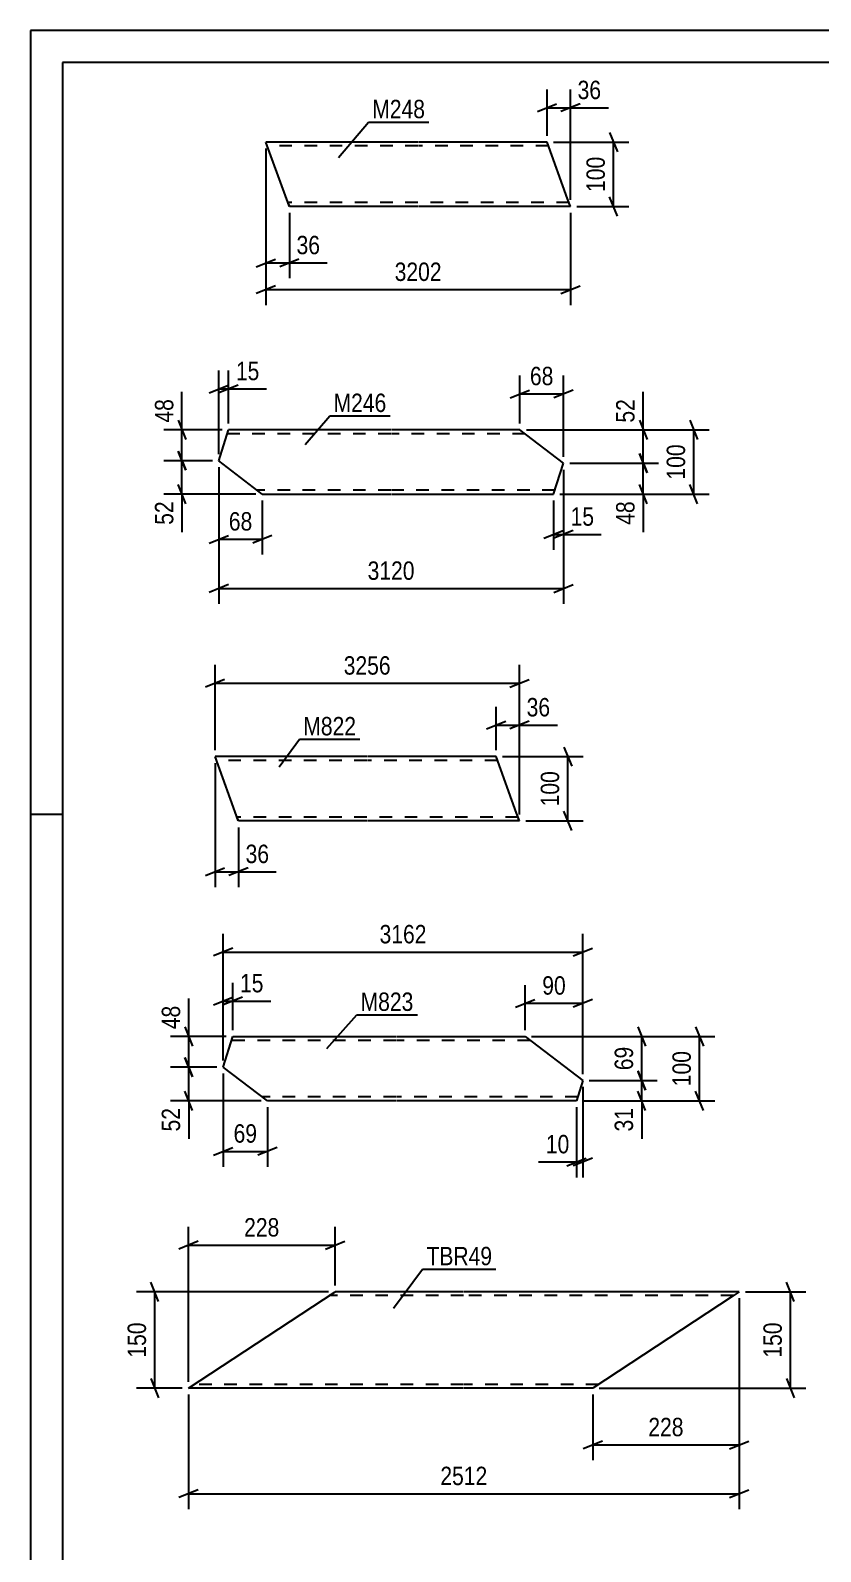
# Model space of a CAD drawing. Header units: millimetres. Extents: x 0 to 594, y 0 to 420.
# Drawn here: x 0 to 123, y 183.3 to 420 of the extents above; entities that cross this region are included whole.
import ezdxf

# ---------------------------------------------------------------- set-up
doc = ezdxf.new("R2010")
doc.units = ezdxf.units.MM
doc.linetypes.add('DXK_LINE_DOT2', pattern=[3.9198, 1.9599, -1.9599])
doc.styles.add('Arial Narrow', font='ARIALN.TTF', dxfattribs={"height": 0.2})

# ---------------------------------------------------------------- blocks, each defined once
blk = doc.blocks.new('Unknown-570386224-1132')
at = {"color": 5, "linetype": 'Continuous'}
for p, q in [((594, 420), (0, 420)), ((0, 420), (0, 0)), ((589, 415), (5, 415)), ((5, 415), (5, 5)), ((5, 298), (0, 298))]:
    blk.add_line(p, q, dxfattribs=at)
blk = doc.blocks.new('Part-570386224-22700 - 22699')
at = {"color": 2, "linetype": 'Continuous'}
for p, q in [((60.3, 402.62), (36.66, 402.62)), ((40.27, 392.71), (36.66, 402.62)), ((80.4, 402.62), (60.4, 402.62)), ((83.6, 393.82), (80.4, 402.62)), ((84.04, 392.62), (83.6, 393.82)), ((40.3, 392.62), (40.27, 392.71)), ((60.3, 392.62), (40.3, 392.62)), ((84.04, 392.62), (60.4, 392.62))]:
    blk.add_line(p, q, dxfattribs=at)
at = {"color": 7, "linetype": 'DXK_LINE_DOT2'}
for p, q in [((60.3, 402.02), (36.88, 402.02)), ((80.62, 402.02), (60.4, 402.02)), ((60.3, 393.22), (40.08, 393.22)), ((40.17, 392.97), (40.3, 392.62)), ((83.82, 393.22), (60.4, 393.22)), ((84.01, 392.71), (83.91, 392.97)), ((84.04, 392.62), (84.01, 392.71))]:
    blk.add_line(p, q, dxfattribs=at)
blk = doc.blocks.new('Part-570386224-8561 - 8545')
at = {"color": 2, "linetype": 'Continuous'}
for p, q in [((24.6, 208.75), (47.41, 223.75)), ((67.41, 223.75), (47.41, 223.75)), ((110.31, 223.75), (67.51, 223.75)), ((109.19, 223.01), (87.51, 208.75)), ((110.31, 223.75), (109.19, 223.01)), ((67.41, 208.75), (24.6, 208.75)), ((87.51, 208.75), (67.51, 208.75))]:
    blk.add_line(p, q, dxfattribs=at)
at = {"color": 7, "linetype": 'DXK_LINE_DOT2'}
for p, q in [((67.41, 223.15), (46.5, 223.15)), ((109.4, 223.15), (67.51, 223.15)), ((25.52, 209.35), (25.59, 209.39)), ((67.41, 209.35), (25.52, 209.35)), ((88.42, 209.35), (67.51, 209.35))]:
    blk.add_line(p, q, dxfattribs=at)
blk = doc.blocks.new('Part-570386224-22729 - 22728')
at = {"color": 2, "linetype": 'Continuous'}
for p, q in [((29.33, 353.06), (30.85, 357.86)), ((56.09, 357.86), (30.85, 357.86)), ((76.19, 357.86), (56.19, 357.86)), ((82.95, 352.65), (76.19, 357.86)), ((36.09, 347.86), (29.33, 353.06)), ((81.42, 347.86), (82.95, 352.65)), ((36.09, 347.86), (56.09, 347.86)), ((56.19, 347.86), (81.42, 347.86))]:
    blk.add_line(p, q, dxfattribs=at)
at = {"color": 7, "linetype": 'DXK_LINE_DOT2'}
for p, q in [((56.09, 357.26), (30.66, 357.26)), ((76.97, 357.26), (56.19, 357.26)), ((56.09, 348.46), (35.31, 348.46)), ((81.62, 348.46), (56.19, 348.46))]:
    blk.add_line(p, q, dxfattribs=at)
blk = doc.blocks.new('Part-570386224-22740 - 22739')
at = {"color": 2, "linetype": 'Continuous'}
for p, q in [((52.37, 307.01), (28.73, 307.01)), ((32.33, 297.1), (28.73, 307.01)), ((72.47, 307.01), (52.47, 307.01)), ((75.67, 298.21), (72.47, 307.01)), ((76.11, 297.01), (75.67, 298.21)), ((32.37, 297.01), (32.33, 297.1)), ((52.37, 297.01), (32.37, 297.01)), ((76.11, 297.01), (52.47, 297.01))]:
    blk.add_line(p, q, dxfattribs=at)
at = {"color": 7, "linetype": 'DXK_LINE_DOT2'}
for p, q in [((52.37, 306.41), (28.95, 306.41)), ((72.69, 306.41), (52.47, 306.41)), ((52.37, 297.61), (32.15, 297.61)), ((32.24, 297.36), (32.37, 297.01)), ((75.89, 297.61), (52.47, 297.61)), ((76.07, 297.1), (75.98, 297.36)), ((76.11, 297.01), (76.07, 297.1))]:
    blk.add_line(p, q, dxfattribs=at)
blk = doc.blocks.new('Part-570386224-22751 - 22750')
at = {"color": 2, "linetype": 'Continuous'}
for p, q in [((30.01, 258.71), (31.49, 263.47)), ((31.49, 263.47), (56.89, 263.47)), ((56.99, 263.47), (76.99, 263.47)), ((76.99, 263.47), (85.98, 256.62)), ((36.89, 253.47), (30.01, 258.71)), ((85.98, 256.62), (85, 253.47)), ((56.89, 253.47), (36.89, 253.47)), ((85, 253.47), (56.99, 253.47))]:
    blk.add_line(p, q, dxfattribs=at)
at = {"color": 7, "linetype": 'DXK_LINE_DOT2'}
for p, q in [((56.89, 262.87), (31.3, 262.87)), ((77.77, 262.87), (56.99, 262.87)), ((56.89, 254.07), (36.1, 254.07)), ((85.19, 254.07), (56.99, 254.07))]:
    blk.add_line(p, q, dxfattribs=at)
blk = doc.blocks.new('StraightDimension-570386224-22900 - 22699')
at = {"color": 7, "linetype": 'Continuous'}
for p, q in [((81.4, 402.62), (93.15, 402.62)), ((90.15, 404.12), (91.35, 401.12)), ((90.75, 392.62), (90.75, 402.62)), ((91.35, 391.12), (90.15, 394.12)), ((85.04, 392.62), (93.15, 392.62))]:
    blk.add_line(p, q, dxfattribs=at)
at = {"color": 0}
blk.add_wipeout([(90, 400.96), (85.8, 400.96), (85.8, 394.27), (90, 394.27)], dxfattribs=at)
at = {"color": 3, "style": 'Arial Narrow'}
blk.add_text('100', height=2.863, rotation=90.0002, dxfattribs=at).set_placement((89.4, 394.87))
blk = doc.blocks.new('StraightDimension-570386224-22868 - 22699')
at = {"color": 7, "linetype": 'Continuous'}
for p, q in [((36.66, 401.62), (36.66, 381.43)), ((40.3, 391.62), (40.3, 381.43)), ((35.16, 383.23), (38.16, 384.43)), ((36.66, 383.83), (40.3, 383.83)), ((41.8, 384.43), (38.8, 383.23))]:
    blk.add_line(p, q, dxfattribs=at)
at = {"color": 0}
blk.add_wipeout([(45.68, 384.58), (45.68, 388.78), (40.82, 388.78), (40.82, 384.58)], dxfattribs=at)
at = {"color": 7, "linetype": 'Continuous'}
blk.add_line((40.3, 383.83), (46.21, 383.83), dxfattribs=at)
blk.add_line((40.3, 383.83), (46.21, 383.83), dxfattribs=at)
at = {"color": 3, "style": 'Arial Narrow'}
blk.add_text('36', height=2.863, dxfattribs=at).set_placement((41.42, 385.18))
blk = doc.blocks.new('StraightDimension-570386224-22841 - 22699')
at = {"color": 7, "linetype": 'Continuous'}
for p, q in [((80.4, 403.62), (80.4, 410.81)), ((84.04, 393.62), (84.04, 410.81)), ((78.9, 407.36), (81.9, 408.56)), ((80.4, 407.96), (84.04, 407.96)), ((85.54, 408.56), (82.54, 407.36))]:
    blk.add_line(p, q, dxfattribs=at)
at = {"color": 0}
blk.add_wipeout([(89.42, 408.71), (89.42, 412.91), (84.56, 412.91), (84.56, 408.71)], dxfattribs=at)
at = {"color": 7, "linetype": 'Continuous'}
blk.add_line((84.04, 407.96), (89.95, 407.96), dxfattribs=at)
blk.add_line((84.04, 407.96), (89.95, 407.96), dxfattribs=at)
at = {"color": 3, "style": 'Arial Narrow'}
blk.add_text('36', height=2.863, dxfattribs=at).set_placement((85.16, 409.31))
blk = doc.blocks.new('StraightDimension-570386224-22925 - 22699')
at = {"color": 7, "linetype": 'Continuous'}
for p, q in [((36.66, 401.62), (36.66, 377.27)), ((84.04, 391.62), (84.04, 377.27)), ((38.16, 380.27), (35.16, 379.07)), ((36.66, 379.67), (84.04, 379.67)), ((82.54, 379.07), (85.54, 380.27))]:
    blk.add_line(p, q, dxfattribs=at)
at = {"color": 0}
blk.add_wipeout([(64.61, 380.42), (64.61, 384.62), (56.09, 384.62), (56.09, 380.42)], dxfattribs=at)
at = {"color": 3, "style": 'Arial Narrow'}
blk.add_text('3202', height=2.863, dxfattribs=at).set_placement((56.69, 381.02))
blk = doc.blocks.new('StraightDimension-570386224-8637 - 8545')
at = {"color": 7, "linetype": 'Continuous'}
for p, q in [((110.31, 222.75), (110.31, 197.53)), ((87.51, 207.75), (87.51, 197.53)), ((89.01, 200.53), (86.01, 199.33)), ((87.51, 199.93), (110.31, 199.93)), ((108.81, 199.33), (111.81, 200.53))]:
    blk.add_line(p, q, dxfattribs=at)
at = {"color": 0}
blk.add_wipeout([(102.25, 200.68), (102.25, 204.88), (95.57, 204.88), (95.57, 200.68)], dxfattribs=at)
at = {"color": 3, "style": 'Arial Narrow'}
blk.add_text('228', height=2.863, dxfattribs=at).set_placement((96.17, 201.28))
blk = doc.blocks.new('StraightDimension-570386224-8564 - 8545')
at = {"color": 7, "linetype": 'Continuous'}
for p, q in [((110.31, 222.75), (110.31, 189.92)), ((24.6, 207.75), (24.6, 189.92)), ((26.1, 192.92), (23.1, 191.72)), ((24.6, 192.32), (110.31, 192.32)), ((108.81, 191.72), (111.81, 192.92))]:
    blk.add_line(p, q, dxfattribs=at)
at = {"color": 0}
blk.add_wipeout([(71.71, 193.07), (71.71, 197.27), (63.2, 197.27), (63.2, 193.07)], dxfattribs=at)
at = {"color": 3, "style": 'Arial Narrow'}
blk.add_text('2512', height=2.863, dxfattribs=at).set_placement((63.8, 193.67))
blk = doc.blocks.new('StraightDimension-570386224-8623 - 8545')
at = {"color": 7, "linetype": 'Continuous'}
for p, q in [((24.6, 209.75), (24.6, 233.85)), ((47.41, 224.75), (47.41, 233.85)), ((26.1, 231.6), (23.1, 230.4)), ((24.6, 231), (47.41, 231)), ((45.91, 230.4), (48.91, 231.6))]:
    blk.add_line(p, q, dxfattribs=at)
at = {"color": 0}
blk.add_wipeout([(39.35, 231.75), (39.35, 235.95), (32.66, 235.95), (32.66, 231.75)], dxfattribs=at)
at = {"color": 3, "style": 'Arial Narrow'}
blk.add_text('228', height=2.863, dxfattribs=at).set_placement((33.26, 232.35))
blk = doc.blocks.new('StraightDimension-570386224-8599 - 8545')
at = {"color": 7, "linetype": 'Continuous'}
for p, q in [((118.89, 222.25), (117.69, 225.25)), ((111.31, 223.75), (120.69, 223.75)), ((118.29, 208.75), (118.29, 223.75)), ((88.51, 208.75), (120.69, 208.75)), ((117.69, 210.25), (118.89, 207.25))]:
    blk.add_line(p, q, dxfattribs=at)
at = {"color": 0}
blk.add_wipeout([(117.54, 219.59), (113.34, 219.59), (113.34, 212.9), (117.54, 212.9)], dxfattribs=at)
at = {"color": 3, "style": 'Arial Narrow'}
blk.add_text('150', height=2.863, rotation=90.0002, dxfattribs=at).set_placement((116.94, 213.5))
blk = doc.blocks.new('StraightDimension-570386224-8575 - 8545')
at = {"color": 7, "linetype": 'Continuous'}
for p, q in [((19.94, 222.25), (18.74, 225.25)), ((46.41, 223.75), (16.49, 223.75)), ((19.34, 208.75), (19.34, 223.75)), ((23.6, 208.75), (16.49, 208.75)), ((18.74, 210.25), (19.94, 207.25))]:
    blk.add_line(p, q, dxfattribs=at)
at = {"color": 0}
blk.add_wipeout([(18.59, 219.59), (14.39, 219.59), (14.39, 212.9), (18.59, 212.9)], dxfattribs=at)
at = {"color": 3, "style": 'Arial Narrow'}
blk.add_text('150', height=2.863, rotation=90.0002, dxfattribs=at).set_placement((17.99, 213.5))
blk = doc.blocks.new('StraightDimension-570386224-23026 - 22728')
at = {"color": 7, "linetype": 'Continuous'}
for p, q in [((83.95, 352.65), (97.77, 352.65)), ((94.77, 354.15), (95.97, 351.15)), ((95.37, 347.86), (95.37, 352.65)), ((95.97, 346.36), (94.77, 349.36)), ((82.42, 347.86), (97.77, 347.86))]:
    blk.add_line(p, q, dxfattribs=at)
at = {"color": 0}
blk.add_wipeout([(94.62, 347.33), (90.42, 347.33), (90.42, 342.48), (94.62, 342.48)], dxfattribs=at)
at = {"color": 7, "linetype": 'Continuous'}
blk.add_line((95.37, 347.86), (95.37, 341.95), dxfattribs=at)
blk.add_line((95.37, 347.86), (95.37, 341.95), dxfattribs=at)
at = {"color": 3, "style": 'Arial Narrow'}
blk.add_text('48', height=2.863, rotation=90.0002, dxfattribs=at).set_placement((94.02, 343.08))
blk = doc.blocks.new('StraightDimension-570386224-22949 - 22728')
at = {"color": 7, "linetype": 'Continuous'}
for p, q in [((29.33, 354.06), (29.33, 367.08)), ((30.85, 358.86), (30.85, 367.08)), ((27.83, 363.63), (30.83, 364.83)), ((32.35, 364.83), (29.35, 363.63)), ((29.33, 364.23), (30.85, 364.23))]:
    blk.add_line(p, q, dxfattribs=at)
at = {"color": 0}
blk.add_wipeout([(36.23, 364.98), (36.23, 369.18), (31.38, 369.18), (31.38, 364.98)], dxfattribs=at)
at = {"color": 7, "linetype": 'Continuous'}
blk.add_line((30.85, 364.23), (36.76, 364.23), dxfattribs=at)
blk.add_line((30.85, 364.23), (36.76, 364.23), dxfattribs=at)
at = {"color": 3, "style": 'Arial Narrow'}
blk.add_text('15', height=2.863, dxfattribs=at).set_placement((31.98, 365.58))
blk = doc.blocks.new('StraightDimension-570386224-23007 - 22728')
at = {"color": 7, "linetype": 'Continuous'}
for p, q in [((29.33, 352.06), (29.33, 338.44)), ((36.09, 346.86), (36.09, 338.44)), ((27.83, 340.24), (30.83, 341.44)), ((29.33, 340.84), (36.09, 340.84)), ((37.59, 341.44), (34.59, 340.24))]:
    blk.add_line(p, q, dxfattribs=at)
at = {"color": 0}
blk.add_wipeout([(35.14, 341.59), (35.14, 345.79), (30.28, 345.79), (30.28, 341.59)], dxfattribs=at)
at = {"color": 3, "style": 'Arial Narrow'}
blk.add_text('68', height=2.863, dxfattribs=at).set_placement((30.88, 342.19))
blk = doc.blocks.new('StraightDimension-570386224-22967 - 22728')
at = {"color": 7, "linetype": 'Continuous'}
for p, q in [((76.19, 358.86), (76.19, 366.3)), ((82.95, 353.65), (82.95, 366.3)), ((74.69, 362.85), (77.69, 364.05)), ((76.19, 363.45), (82.95, 363.45)), ((84.45, 364.05), (81.45, 362.85))]:
    blk.add_line(p, q, dxfattribs=at)
at = {"color": 0}
blk.add_wipeout([(81.99, 364.2), (81.99, 368.4), (77.14, 368.4), (77.14, 364.2)], dxfattribs=at)
at = {"color": 3, "style": 'Arial Narrow'}
blk.add_text('68', height=2.863, dxfattribs=at).set_placement((77.74, 364.8))
blk = doc.blocks.new('StraightDimension-570386224-22980 - 22728')
at = {"color": 7, "linetype": 'Continuous'}
for p, q in [((82.95, 351.65), (82.95, 339.19)), ((81.42, 346.86), (81.42, 339.19)), ((79.92, 340.99), (82.92, 342.19)), ((81.42, 341.59), (82.95, 341.59)), ((84.45, 342.19), (81.45, 340.99))]:
    blk.add_line(p, q, dxfattribs=at)
at = {"color": 0}
blk.add_wipeout([(88.33, 342.34), (88.33, 346.54), (83.47, 346.54), (83.47, 342.34)], dxfattribs=at)
at = {"color": 7, "linetype": 'Continuous'}
blk.add_line((82.95, 341.59), (88.85, 341.59), dxfattribs=at)
blk.add_line((82.95, 341.59), (88.85, 341.59), dxfattribs=at)
at = {"color": 3, "style": 'Arial Narrow'}
blk.add_text('15', height=2.863, dxfattribs=at).set_placement((84.07, 342.94))
blk = doc.blocks.new('StraightDimension-570386224-23025 - 22728')
at = {"color": 7, "linetype": 'Continuous'}
for p, q in [((77.19, 357.86), (97.77, 357.86)), ((94.77, 359.36), (95.97, 356.36)), ((95.37, 352.65), (95.37, 357.86)), ((83.95, 352.65), (97.77, 352.65)), ((95.97, 351.15), (94.77, 354.15))]:
    blk.add_line(p, q, dxfattribs=at)
at = {"color": 0}
blk.add_wipeout([(94.62, 363.24), (90.42, 363.24), (90.42, 358.38), (94.62, 358.38)], dxfattribs=at)
at = {"color": 7, "linetype": 'Continuous'}
blk.add_line((95.37, 357.86), (95.37, 363.76), dxfattribs=at)
blk.add_line((95.37, 357.86), (95.37, 363.76), dxfattribs=at)
at = {"color": 3, "style": 'Arial Narrow'}
blk.add_text('52', height=2.863, rotation=90.0002, dxfattribs=at).set_placement((94.02, 358.98))
blk = doc.blocks.new('StraightDimension-570386224-23057 - 22728')
at = {"color": 7, "linetype": 'Continuous'}
for p, q in [((29.85, 357.86), (20.74, 357.86)), ((22.99, 359.36), (24.19, 356.36)), ((23.59, 353.06), (23.59, 357.86)), ((28.33, 353.06), (20.74, 353.06)), ((24.19, 351.56), (22.99, 354.56))]:
    blk.add_line(p, q, dxfattribs=at)
at = {"color": 0}
blk.add_wipeout([(22.84, 363.24), (18.64, 363.24), (18.64, 358.38), (22.84, 358.38)], dxfattribs=at)
at = {"color": 7, "linetype": 'Continuous'}
blk.add_line((23.59, 357.86), (23.59, 363.76), dxfattribs=at)
blk.add_line((23.59, 357.86), (23.59, 363.76), dxfattribs=at)
at = {"color": 3, "style": 'Arial Narrow'}
blk.add_text('48', height=2.863, rotation=90.0002, dxfattribs=at).set_placement((22.24, 358.98))
blk = doc.blocks.new('StraightDimension-570386224-23058 - 22728')
at = {"color": 7, "linetype": 'Continuous'}
for p, q in [((28.33, 353.06), (20.74, 353.06)), ((22.99, 354.56), (24.19, 351.56)), ((23.59, 347.86), (23.59, 353.06)), ((24.19, 346.36), (22.99, 349.36)), ((35.09, 347.86), (20.74, 347.86))]:
    blk.add_line(p, q, dxfattribs=at)
at = {"color": 0}
blk.add_wipeout([(22.84, 347.33), (18.64, 347.33), (18.64, 342.48), (22.84, 342.48)], dxfattribs=at)
at = {"color": 7, "linetype": 'Continuous'}
blk.add_line((23.59, 347.86), (23.59, 341.95), dxfattribs=at)
blk.add_line((23.59, 347.86), (23.59, 341.95), dxfattribs=at)
at = {"color": 3, "style": 'Arial Narrow'}
blk.add_text('52', height=2.863, rotation=90.0002, dxfattribs=at).set_placement((22.24, 343.08))
blk = doc.blocks.new('StraightDimension-570386224-23106 - 22728')
at = {"color": 7, "linetype": 'Continuous'}
for p, q in [((29.33, 352.06), (29.33, 330.77)), ((82.95, 351.65), (82.95, 330.77)), ((30.83, 333.77), (27.83, 332.57)), ((81.45, 332.57), (84.45, 333.77)), ((29.33, 333.17), (82.95, 333.17))]:
    blk.add_line(p, q, dxfattribs=at)
at = {"color": 0}
blk.add_wipeout([(60.39, 333.92), (60.39, 338.12), (51.88, 338.12), (51.88, 333.92)], dxfattribs=at)
at = {"color": 3, "style": 'Arial Narrow'}
blk.add_text('3120', height=2.863, dxfattribs=at).set_placement((52.48, 334.52))
blk = doc.blocks.new('StraightDimension-570386224-23137 - 22728')
at = {"color": 7, "linetype": 'Continuous'}
for p, q in [((77.19, 357.86), (105.64, 357.86)), ((102.64, 359.36), (103.84, 356.36)), ((103.24, 347.86), (103.24, 357.86)), ((103.84, 346.36), (102.64, 349.36)), ((82.42, 347.86), (105.64, 347.86))]:
    blk.add_line(p, q, dxfattribs=at)
at = {"color": 0}
blk.add_wipeout([(102.49, 356.2), (98.29, 356.2), (98.29, 349.51), (102.49, 349.51)], dxfattribs=at)
at = {"color": 3, "style": 'Arial Narrow'}
blk.add_text('100', height=2.863, rotation=90.0002, dxfattribs=at).set_placement((101.89, 350.12))
blk = doc.blocks.new('StraightDimension-570386224-23119 - 22739')
at = {"color": 7, "linetype": 'Continuous'}
for p, q in [((28.73, 306.01), (28.73, 286.7)), ((32.37, 296.01), (32.37, 286.7)), ((27.23, 288.5), (30.23, 289.7)), ((28.73, 289.1), (32.37, 289.1)), ((33.87, 289.7), (30.87, 288.5))]:
    blk.add_line(p, q, dxfattribs=at)
at = {"color": 0}
blk.add_wipeout([(37.75, 289.85), (37.75, 294.05), (32.89, 294.05), (32.89, 289.85)], dxfattribs=at)
at = {"color": 7, "linetype": 'Continuous'}
blk.add_line((32.37, 289.1), (38.27, 289.1), dxfattribs=at)
blk.add_line((32.37, 289.1), (38.27, 289.1), dxfattribs=at)
at = {"color": 3, "style": 'Arial Narrow'}
blk.add_text('36', height=2.863, dxfattribs=at).set_placement((33.49, 290.45))
blk = doc.blocks.new('StraightDimension-570386224-23155 - 22739')
at = {"color": 7, "linetype": 'Continuous'}
for p, q in [((70.97, 311.32), (73.97, 312.52)), ((72.47, 308.01), (72.47, 314.77)), ((77.61, 312.52), (74.61, 311.32)), ((76.11, 298.01), (76.11, 314.77)), ((72.47, 311.92), (76.11, 311.92))]:
    blk.add_line(p, q, dxfattribs=at)
at = {"color": 0}
blk.add_wipeout([(81.49, 312.67), (81.49, 316.87), (76.63, 316.87), (76.63, 312.67)], dxfattribs=at)
at = {"color": 7, "linetype": 'Continuous'}
blk.add_line((76.11, 311.92), (82.01, 311.92), dxfattribs=at)
blk.add_line((76.11, 311.92), (82.01, 311.92), dxfattribs=at)
at = {"color": 3, "style": 'Arial Narrow'}
blk.add_text('36', height=2.863, dxfattribs=at).set_placement((77.23, 313.27))
blk = doc.blocks.new('StraightDimension-570386224-23197 - 22739')
at = {"color": 7, "linetype": 'Continuous'}
for p, q in [((28.73, 308.01), (28.73, 321.27)), ((76.11, 298.01), (76.11, 321.27)), ((30.23, 319.02), (27.23, 317.82)), ((28.73, 318.42), (76.11, 318.42)), ((74.61, 317.82), (77.61, 319.02))]:
    blk.add_line(p, q, dxfattribs=at)
at = {"color": 0}
blk.add_wipeout([(56.67, 319.17), (56.67, 323.37), (48.16, 323.37), (48.16, 319.17)], dxfattribs=at)
at = {"color": 3, "style": 'Arial Narrow'}
blk.add_text('3256', height=2.863, dxfattribs=at).set_placement((48.76, 319.77))
blk = doc.blocks.new('StraightDimension-570386224-23233 - 22739')
at = {"color": 7, "linetype": 'Continuous'}
for p, q in [((83.04, 308.51), (84.24, 305.51)), ((73.47, 307.01), (86.04, 307.01)), ((83.64, 297.01), (83.64, 307.01)), ((84.24, 295.51), (83.04, 298.51)), ((77.11, 297.01), (86.04, 297.01))]:
    blk.add_line(p, q, dxfattribs=at)
at = {"color": 0}
blk.add_wipeout([(82.89, 305.35), (78.69, 305.35), (78.69, 298.67), (82.89, 298.67)], dxfattribs=at)
at = {"color": 3, "style": 'Arial Narrow'}
blk.add_text('100', height=2.863, rotation=90.0002, dxfattribs=at).set_placement((82.29, 299.27))
blk = doc.blocks.new('StraightDimension-570386224-23377 - 22750')
at = {"color": 7, "linetype": 'Continuous'}
for p, q in [((29.01, 258.71), (21.8, 258.71)), ((24.05, 260.21), (25.25, 257.21)), ((24.65, 253.47), (24.65, 258.71)), ((35.89, 253.47), (21.8, 253.47)), ((25.25, 251.97), (24.05, 254.97))]:
    blk.add_line(p, q, dxfattribs=at)
at = {"color": 0}
blk.add_wipeout([(23.9, 252.95), (19.7, 252.95), (19.7, 248.09), (23.9, 248.09)], dxfattribs=at)
at = {"color": 7, "linetype": 'Continuous'}
blk.add_line((24.65, 253.47), (24.65, 247.57), dxfattribs=at)
blk.add_line((24.65, 253.47), (24.65, 247.57), dxfattribs=at)
at = {"color": 3, "style": 'Arial Narrow'}
blk.add_text('52', height=2.863, rotation=90.0002, dxfattribs=at).set_placement((23.3, 248.69))
blk = doc.blocks.new('StraightDimension-570386224-23259 - 22750')
at = {"color": 7, "linetype": 'Continuous'}
for p, q in [((30.01, 259.71), (30.01, 271.84)), ((31.49, 264.47), (31.49, 271.84)), ((28.51, 268.39), (31.51, 269.59)), ((32.99, 269.59), (29.99, 268.39)), ((30.01, 268.99), (31.49, 268.99))]:
    blk.add_line(p, q, dxfattribs=at)
at = {"color": 0}
blk.add_wipeout([(36.87, 269.74), (36.87, 273.94), (32.02, 273.94), (32.02, 269.74)], dxfattribs=at)
at = {"color": 7, "linetype": 'Continuous'}
blk.add_line((31.49, 268.99), (37.4, 268.99), dxfattribs=at)
blk.add_line((31.49, 268.99), (37.4, 268.99), dxfattribs=at)
at = {"color": 3, "style": 'Arial Narrow'}
blk.add_text('15', height=2.863, dxfattribs=at).set_placement((32.62, 270.34))
blk = doc.blocks.new('StraightDimension-570386224-23358 - 22750')
at = {"color": 7, "linetype": 'Continuous'}
for p, q in [((30.01, 257.71), (30.01, 243.2)), ((36.89, 252.47), (36.89, 243.2)), ((28.51, 245), (31.51, 246.2)), ((38.39, 246.2), (35.39, 245)), ((30.01, 245.6), (36.89, 245.6))]:
    blk.add_line(p, q, dxfattribs=at)
at = {"color": 0}
blk.add_wipeout([(35.88, 246.35), (35.88, 250.55), (31.02, 250.55), (31.02, 246.35)], dxfattribs=at)
at = {"color": 3, "style": 'Arial Narrow'}
blk.add_text('69', height=2.863, dxfattribs=at).set_placement((31.62, 246.95))
blk = doc.blocks.new('StraightDimension-570386224-23277 - 22750')
at = {"color": 7, "linetype": 'Continuous'}
for p, q in [((76.99, 264.47), (76.99, 271.48)), ((85.98, 257.62), (85.98, 271.48)), ((75.49, 268.03), (78.49, 269.23)), ((76.99, 268.63), (85.98, 268.63)), ((87.48, 269.23), (84.48, 268.03))]:
    blk.add_line(p, q, dxfattribs=at)
at = {"color": 0}
blk.add_wipeout([(83.91, 269.38), (83.91, 273.58), (79.06, 273.58), (79.06, 269.38)], dxfattribs=at)
at = {"color": 3, "style": 'Arial Narrow'}
blk.add_text('90', height=2.863, dxfattribs=at).set_placement((79.66, 269.98))
blk = doc.blocks.new('StraightDimension-570386224-23315 - 22750')
at = {"color": 7, "linetype": 'Continuous'}
for p, q in [((85.98, 255.62), (85.98, 241.54)), ((85, 252.47), (85, 241.54)), ((83.5, 243.34), (86.5, 244.54)), ((87.48, 244.54), (84.48, 243.34)), ((85, 243.94), (85.98, 243.94))]:
    blk.add_line(p, q, dxfattribs=at)
at = {"color": 0}
blk.add_wipeout([(84.48, 244.69), (84.48, 248.89), (79.62, 248.89), (79.62, 244.69)], dxfattribs=at)
at = {"color": 7, "linetype": 'Continuous'}
blk.add_line((85, 243.94), (79.09, 243.94), dxfattribs=at)
blk.add_line((85, 243.94), (79.09, 243.94), dxfattribs=at)
at = {"color": 3, "style": 'Arial Narrow'}
blk.add_text('10', height=2.863, dxfattribs=at).set_placement((80.22, 245.29))
blk = doc.blocks.new('StraightDimension-570386224-23376 - 22750')
at = {"color": 7, "linetype": 'Continuous'}
for p, q in [((30.49, 263.47), (21.8, 263.47)), ((24.05, 264.97), (25.25, 261.97)), ((24.65, 258.71), (24.65, 263.47)), ((29.01, 258.71), (21.8, 258.71)), ((25.25, 257.21), (24.05, 260.21))]:
    blk.add_line(p, q, dxfattribs=at)
at = {"color": 0}
blk.add_wipeout([(23.9, 268.85), (19.7, 268.85), (19.7, 264), (23.9, 264)], dxfattribs=at)
at = {"color": 7, "linetype": 'Continuous'}
blk.add_line((24.65, 263.47), (24.65, 269.38), dxfattribs=at)
blk.add_line((24.65, 263.47), (24.65, 269.38), dxfattribs=at)
at = {"color": 3, "style": 'Arial Narrow'}
blk.add_text('48', height=2.863, rotation=90.0002, dxfattribs=at).set_placement((23.3, 264.6))
blk = doc.blocks.new('StraightDimension-570386224-23411 - 22750')
at = {"color": 7, "linetype": 'Continuous'}
for p, q in [((77.99, 263.47), (97.54, 263.47)), ((94.54, 264.97), (95.74, 261.97)), ((95.14, 256.62), (95.14, 263.47)), ((95.74, 255.12), (94.54, 258.12)), ((86.98, 256.62), (97.54, 256.62))]:
    blk.add_line(p, q, dxfattribs=at)
at = {"color": 0}
blk.add_wipeout([(94.39, 262.47), (90.19, 262.47), (90.19, 257.62), (94.39, 257.62)], dxfattribs=at)
at = {"color": 3, "style": 'Arial Narrow'}
blk.add_text('69', height=2.863, rotation=90.0002, dxfattribs=at).set_placement((93.79, 258.22))
blk = doc.blocks.new('StraightDimension-570386224-23412 - 22750')
at = {"color": 7, "linetype": 'Continuous'}
for p, q in [((94.54, 258.12), (95.74, 255.12)), ((86.98, 256.62), (97.54, 256.62)), ((95.14, 253.47), (95.14, 256.62)), ((86, 253.47), (97.54, 253.47)), ((95.74, 251.97), (94.54, 254.97))]:
    blk.add_line(p, q, dxfattribs=at)
at = {"color": 0}
blk.add_wipeout([(94.39, 252.95), (90.19, 252.95), (90.19, 248.09), (94.39, 248.09)], dxfattribs=at)
at = {"color": 7, "linetype": 'Continuous'}
blk.add_line((95.14, 253.47), (95.14, 247.57), dxfattribs=at)
blk.add_line((95.14, 253.47), (95.14, 247.57), dxfattribs=at)
at = {"color": 3, "style": 'Arial Narrow'}
blk.add_text('31', height=2.863, rotation=90.0002, dxfattribs=at).set_placement((93.79, 248.69))
blk = doc.blocks.new('StraightDimension-570386224-23484 - 22750')
at = {"color": 7, "linetype": 'Continuous'}
for p, q in [((77.99, 263.47), (106.53, 263.47)), ((103.53, 264.97), (104.73, 261.97)), ((104.13, 253.47), (104.13, 263.47)), ((86, 253.47), (106.53, 253.47)), ((104.73, 251.97), (103.53, 254.97))]:
    blk.add_line(p, q, dxfattribs=at)
at = {"color": 0}
blk.add_wipeout([(103.38, 261.81), (99.18, 261.81), (99.18, 255.13), (103.38, 255.13)], dxfattribs=at)
at = {"color": 3, "style": 'Arial Narrow'}
blk.add_text('100', height=2.863, rotation=90.0002, dxfattribs=at).set_placement((102.78, 255.73))
blk = doc.blocks.new('StraightDimension-570386224-23520 - 22750')
at = {"color": 7, "linetype": 'Continuous'}
for p, q in [((30.01, 259.71), (30.01, 279.46)), ((85.98, 257.62), (85.98, 279.46)), ((31.51, 277.21), (28.51, 276.01)), ((84.48, 276.01), (87.48, 277.21)), ((30.01, 276.61), (85.98, 276.61))]:
    blk.add_line(p, q, dxfattribs=at)
at = {"color": 0}
blk.add_wipeout([(62.25, 277.36), (62.25, 281.56), (53.74, 281.56), (53.74, 277.36)], dxfattribs=at)
at = {"color": 3, "style": 'Arial Narrow'}
blk.add_text('3162', height=2.863, dxfattribs=at).set_placement((54.34, 277.96))
blk = doc.blocks.new('Mark-570386224-22762 - 22699')
at = {"color": 0}
blk.add_wipeout([(61.42, 406.34), (61.42, 409.34), (53.2, 409.34), (53.2, 406.34)], dxfattribs=at)
blk.add_wipeout([(61.42, 406.34), (61.42, 409.34), (53.2, 409.34), (53.2, 406.34)], dxfattribs=at)
at = {"color": 30, "linetype": 'Continuous'}
for p, q in [((47.95, 400.25), (52.6, 405.74)), ((52.6, 405.74), (62.02, 405.74))]:
    blk.add_line(p, q, dxfattribs=at)
at = {"color": 3, "style": 'Arial Narrow'}
blk.add_text('M248', height=2.863, dxfattribs=at).set_placement((53.2, 406.34))
blk = doc.blocks.new('Mark-570386224-8557 - 8545')
at = {"color": 0}
blk.add_wipeout([(71.86, 227.88), (71.86, 230.88), (61.64, 230.88), (61.64, 227.88)], dxfattribs=at)
blk.add_wipeout([(71.86, 227.88), (71.86, 230.88), (61.64, 230.88), (61.64, 227.88)], dxfattribs=at)
at = {"color": 30, "linetype": 'Continuous'}
for p, q in [((56.49, 221.22), (61.04, 227.28)), ((61.04, 227.28), (72.46, 227.28))]:
    blk.add_line(p, q, dxfattribs=at)
at = {"color": 3, "style": 'Arial Narrow'}
blk.add_text('TBR49', height=2.863, dxfattribs=at).set_placement((61.64, 227.88))
blk = doc.blocks.new('Mark-570386224-22773 - 22728')
at = {"color": 0}
blk.add_wipeout([(55.4, 360.63), (55.4, 363.63), (47.18, 363.63), (47.18, 360.63)], dxfattribs=at)
blk.add_wipeout([(55.4, 360.63), (55.4, 363.63), (47.18, 363.63), (47.18, 360.63)], dxfattribs=at)
at = {"color": 30, "linetype": 'Continuous'}
for p, q in [((42.76, 355.55), (46.58, 360.03)), ((46.58, 360.03), (56, 360.03))]:
    blk.add_line(p, q, dxfattribs=at)
at = {"color": 3, "style": 'Arial Narrow'}
blk.add_text('M246', height=2.863, dxfattribs=at).set_placement((47.18, 360.63))
blk = doc.blocks.new('Mark-570386224-22774 - 22739')
at = {"color": 0}
blk.add_wipeout([(50.69, 310.32), (50.69, 313.32), (42.47, 313.32), (42.47, 310.32)], dxfattribs=at)
blk.add_wipeout([(50.69, 310.32), (50.69, 313.32), (42.47, 313.32), (42.47, 310.32)], dxfattribs=at)
at = {"color": 30, "linetype": 'Continuous'}
for p, q in [((38.69, 305.45), (41.87, 309.72)), ((41.87, 309.72), (51.29, 309.72))]:
    blk.add_line(p, q, dxfattribs=at)
at = {"color": 3, "style": 'Arial Narrow'}
blk.add_text('M822', height=2.863, dxfattribs=at).set_placement((42.47, 310.32))
blk = doc.blocks.new('Mark-570386224-22775 - 22750')
at = {"color": 0}
blk.add_wipeout([(59.62, 267.45), (59.62, 270.45), (51.39, 270.45), (51.39, 267.45)], dxfattribs=at)
blk.add_wipeout([(59.62, 267.45), (59.62, 270.45), (51.39, 270.45), (51.39, 267.45)], dxfattribs=at)
at = {"color": 30, "linetype": 'Continuous'}
for p, q in [((46.11, 261.59), (50.79, 266.85)), ((50.79, 266.85), (60.22, 266.85))]:
    blk.add_line(p, q, dxfattribs=at)
at = {"color": 3, "style": 'Arial Narrow'}
blk.add_text('M823', height=2.863, dxfattribs=at).set_placement((51.39, 267.45))

msp = doc.modelspace()

# ---------------------------------------------------------------- block references
for name in ['Unknown-570386224-1132', 'Part-570386224-22700 - 22699', 'Part-570386224-22729 - 22728', 'Part-570386224-22740 - 22739', 'Part-570386224-22751 - 22750', 'Part-570386224-8561 - 8545']:
    msp.add_blockref(name, (0, 0))

# ---------------------------------------------------------------- next in the draw order: block references
for name in ['StraightDimension-570386224-22900 - 22699', 'StraightDimension-570386224-22868 - 22699', 'StraightDimension-570386224-22949 - 22728', 'Mark-570386224-22773 - 22728', 'StraightDimension-570386224-23026 - 22728', 'StraightDimension-570386224-23007 - 22728', 'StraightDimension-570386224-23155 - 22739', 'StraightDimension-570386224-23119 - 22739', 'StraightDimension-570386224-23277 - 22750', 'StraightDimension-570386224-23377 - 22750', 'StraightDimension-570386224-23315 - 22750', 'StraightDimension-570386224-8637 - 8545']:
    msp.add_blockref(name, (0, 0))

# ---------------------------------------------------------------- next in the draw order: block references
for name in ['StraightDimension-570386224-22841 - 22699', 'StraightDimension-570386224-22967 - 22728', 'StraightDimension-570386224-23057 - 22728', 'StraightDimension-570386224-22980 - 22728', 'StraightDimension-570386224-23197 - 22739', 'StraightDimension-570386224-23259 - 22750', 'StraightDimension-570386224-23411 - 22750', 'StraightDimension-570386224-23358 - 22750', 'StraightDimension-570386224-8564 - 8545']:
    msp.add_blockref(name, (0, 0))

# ---------------------------------------------------------------- next in the draw order: block references
for name in ['StraightDimension-570386224-22925 - 22699', 'StraightDimension-570386224-23025 - 22728', 'StraightDimension-570386224-23058 - 22728', 'Mark-570386224-22774 - 22739', 'StraightDimension-570386224-23233 - 22739', 'StraightDimension-570386224-23376 - 22750', 'StraightDimension-570386224-23412 - 22750', 'StraightDimension-570386224-8623 - 8545', 'Mark-570386224-8557 - 8545', 'StraightDimension-570386224-8599 - 8545']:
    msp.add_blockref(name, (0, 0))

# ---------------------------------------------------------------- next in the draw order: block references
for name in ['Mark-570386224-22762 - 22699', 'StraightDimension-570386224-23106 - 22728', 'StraightDimension-570386224-23484 - 22750', 'StraightDimension-570386224-8575 - 8545']:
    msp.add_blockref(name, (0, 0))

# ---------------------------------------------------------------- next in the draw order: block references
for name in ['StraightDimension-570386224-23137 - 22728', 'StraightDimension-570386224-23520 - 22750']:
    msp.add_blockref(name, (0, 0))

# ---------------------------------------------------------------- next in the draw order: block references
msp.add_blockref('Mark-570386224-22775 - 22750', (0, 0))

doc.saveas('drawing.dxf')
